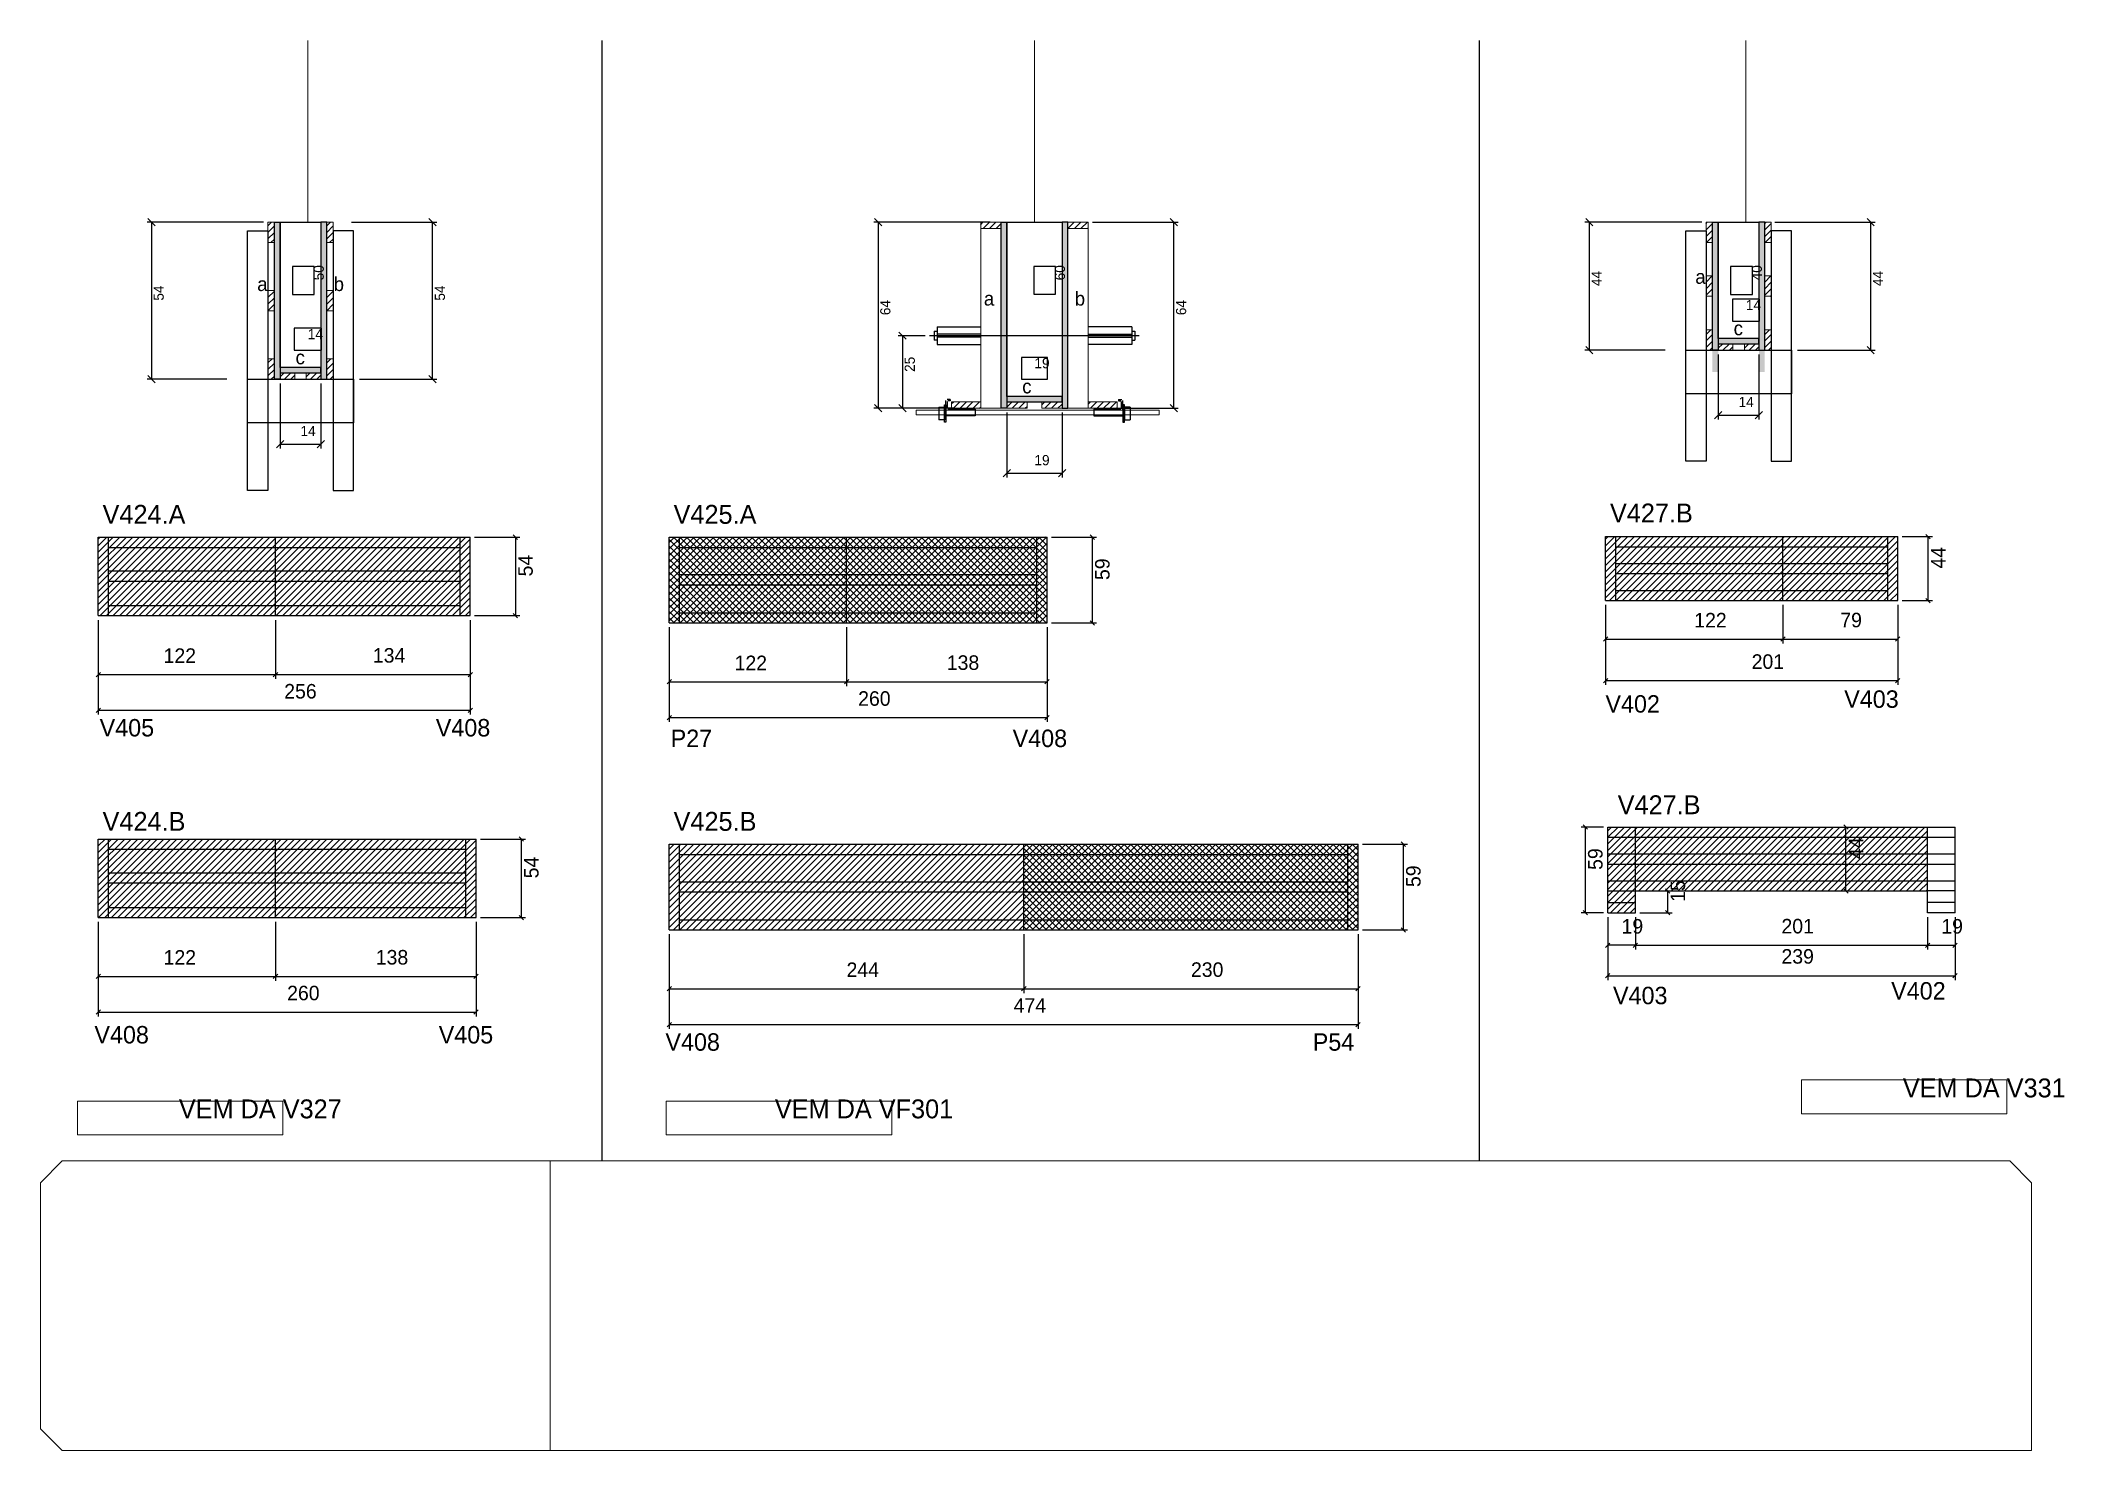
# Model space of a CAD drawing. Header units: metres. Extents: x 7936 to 9329, y 1444 to 2414.
import ezdxf

# ---------------------------------------------------------------- set-up
doc = ezdxf.new("R2010")
doc.units = ezdxf.units.M
for name, color, linetype in [('00 - FELIPE', 7, 'Continuous'), ('5', 7, 'Continuous'), ('CONCRETO', 7, 'Continuous'), ('COTA', 7, 'Continuous'), ('Cota Seção (2x)', 7, 'Continuous'), ('detalhes', 7, 'Continuous'), ('Hachura', 7, 'Continuous'), ('Madeira', 7, 'Continuous'), ('Painéis', 7, 'Continuous'), ('presilha', 7, 'Continuous'), ('REAPROVEITAMENTO', 7, 'Continuous'), ('SARR_2.2x7', 7, 'Continuous'), ('SARR_3.5x7', 7, 'Continuous'), ('SARRAFO DE PRESSAO', 7, 'Continuous'), ('SCO-___-LAJ', 7, 'Continuous'), ('TENSOR', 7, 'Continuous'), ('Texto Seção', 7, 'Continuous')]:
    doc.layers.add(name, color=color, linetype=linetype)

msp = doc.modelspace()

# ---------------------------------------------------------------- hatches: boundary and pattern name
at = {"layer": 'Hachura'}
h = msp.add_hatch(dxfattribs=at)
h.set_pattern_fill('ANSI31')
h.paths.add_polyline_path([(8096.9, 2275.3), (8092.5, 2275.3), (8092.5, 2289.3), (8096.9, 2289.3), (8096.9, 2275.3)])
h = msp.add_hatch(color=7, dxfattribs=at)
h.dxf.hatch_style = 1
h.paths.add_polyline_path([(8100.9, 2289.3), (8096.9, 2289.3), (8096.9, 2181.3), (8100.9, 2181.3), (8100.9, 2289.3)])
h = msp.add_hatch(color=7, dxfattribs=at)
h.dxf.hatch_style = 1
h.paths.add_polyline_path([(8132.9, 2289.3), (8128.9, 2289.3), (8128.9, 2181.3), (8132.9, 2181.3), (8132.9, 2289.3)])
h = msp.add_hatch(dxfattribs=at)
h.set_pattern_fill('ANSI31')
h.paths.add_polyline_path([(8132.9, 2275.3), (8137.3, 2275.3), (8137.3, 2289.3), (8132.9, 2289.3), (8132.9, 2275.3)])
h = msp.add_hatch(dxfattribs=at)
h.set_pattern_fill('ANSI31')
h.paths.add_polyline_path([(8596.9, 2284.9), (8596.9, 2289.3), (8582.9, 2289.3), (8582.9, 2284.9), (8596.9, 2284.9)])
h = msp.add_hatch(color=7, dxfattribs=at)
h.dxf.hatch_style = 1
h.paths.add_polyline_path([(8600.9, 2289.3), (8596.9, 2289.3), (8596.9, 2161.3), (8600.9, 2161.3), (8600.9, 2289.3)])
h = msp.add_hatch(color=7, dxfattribs=at)
h.dxf.hatch_style = 1
h.paths.add_polyline_path([(8642.9, 2289.3), (8638.9, 2289.3), (8638.9, 2161.3), (8642.9, 2161.3), (8642.9, 2289.3)])
h = msp.add_hatch(dxfattribs=at)
h.set_pattern_fill('ANSI31')
h.paths.add_polyline_path([(8642.9, 2284.9), (8642.9, 2289.3), (8656.9, 2289.3), (8656.9, 2284.9), (8642.9, 2284.9)])
h = msp.add_hatch(dxfattribs=at)
h.set_pattern_fill('ANSI31')
h.paths.add_polyline_path([(9086.4, 2275.3), (9082, 2275.3), (9082, 2289.3), (9086.4, 2289.3), (9086.4, 2275.3)])
h = msp.add_hatch(color=7, dxfattribs=at)
h.dxf.hatch_style = 1
h.paths.add_polyline_path([(9090.4, 2289.3), (9086.4, 2289.3), (9086.4, 2186.3), (9090.4, 2186.3), (9090.4, 2289.3)])
h = msp.add_hatch(color=7, dxfattribs=at)
h.dxf.hatch_style = 1
h.paths.add_polyline_path([(9122.4, 2289.3), (9118.4, 2289.3), (9118.4, 2186.3), (9122.4, 2186.3), (9122.4, 2289.3)])
h = msp.add_hatch(dxfattribs=at)
h.set_pattern_fill('ANSI31')
h.paths.add_polyline_path([(9122.4, 2275.3), (9126.8, 2275.3), (9126.8, 2289.3), (9122.4, 2289.3), (9122.4, 2275.3)])
h = msp.add_hatch(dxfattribs=at)
h.set_pattern_fill('ANSI31')
h.paths.add_polyline_path([(8096.9, 2228.3), (8092.5, 2228.3), (8092.5, 2242.3), (8096.9, 2242.3), (8096.9, 2228.3)])
h = msp.add_hatch(dxfattribs=at)
h.set_pattern_fill('ANSI31')
h.paths.add_polyline_path([(8132.9, 2228.3), (8137.3, 2228.3), (8137.3, 2242.3), (8132.9, 2242.3), (8132.9, 2228.3)])
h = msp.add_hatch(dxfattribs=at)
h.set_pattern_fill('ANSI31')
h.paths.add_polyline_path([(9086.4, 2238.3), (9082, 2238.3), (9082, 2252.3), (9086.4, 2252.3), (9086.4, 2238.3)])
h = msp.add_hatch(dxfattribs=at)
h.set_pattern_fill('ANSI31')
h.paths.add_polyline_path([(9122.4, 2238.3), (9126.8, 2238.3), (9126.8, 2252.3), (9122.4, 2252.3), (9122.4, 2238.3)])
h = msp.add_hatch(dxfattribs=at)
h.set_pattern_fill('ANSI31')
h.paths.add_polyline_path([(9086.4, 2201.3), (9082, 2201.3), (9082, 2215.3), (9086.4, 2215.3), (9086.4, 2201.3)])
h = msp.add_hatch(dxfattribs=at)
h.set_pattern_fill('ANSI31')
h.paths.add_polyline_path([(9122.4, 2201.3), (9126.8, 2201.3), (9126.8, 2215.3), (9122.4, 2215.3), (9122.4, 2201.3)])
h = msp.add_hatch(color=7, dxfattribs=at)
h.dxf.hatch_style = 1
h.paths.add_polyline_path([(9118.4, 2205.7), (9118.4, 2209.3), (9090.4, 2209.3), (9090.4, 2205.7), (9118.4, 2205.7)])
h = msp.add_hatch(dxfattribs=at)
h.set_pattern_fill('ANSI31')
h.paths.add_polyline_path([(9090.4, 2201.3), (9090.4, 2205.7), (9100.4, 2205.7), (9100.4, 2201.3), (9090.4, 2201.3)])
h = msp.add_hatch(dxfattribs=at)
h.set_pattern_fill('ANSI31')
h.paths.add_polyline_path([(9118.4, 2201.3), (9118.4, 2205.7), (9108.4, 2205.7), (9108.4, 2201.3), (9118.4, 2201.3)])
h = msp.add_hatch(dxfattribs=at)
h.set_pattern_fill('ANSI31')
h.paths.add_polyline_path([(8096.9, 2181.3), (8092.5, 2181.3), (8092.5, 2195.3), (8096.9, 2195.3), (8096.9, 2181.3)])
h = msp.add_hatch(color=7, dxfattribs=at)
h.dxf.hatch_style = 1
h.paths.add_polyline_path([(8128.9, 2185.7), (8128.9, 2189.3), (8100.9, 2189.3), (8100.9, 2185.7), (8128.9, 2185.7)])
h = msp.add_hatch(dxfattribs=at)
h.set_pattern_fill('ANSI31')
h.paths.add_polyline_path([(8132.9, 2181.3), (8137.3, 2181.3), (8137.3, 2195.3), (8132.9, 2195.3), (8132.9, 2181.3)])
h = msp.add_hatch(dxfattribs=at)
h.set_pattern_fill('ANSI31')
h.paths.add_polyline_path([(8100.9, 2181.3), (8100.9, 2185.7), (8110.9, 2185.7), (8110.9, 2181.3), (8100.9, 2181.3)])
h = msp.add_hatch(dxfattribs=at)
h.set_pattern_fill('ANSI31')
h.paths.add_polyline_path([(8128.9, 2181.3), (8128.9, 2185.7), (8118.9, 2185.7), (8118.9, 2181.3), (8128.9, 2181.3)])
h = msp.add_hatch(dxfattribs=at)
h.set_pattern_fill('ANSI31')
h.paths.add_polyline_path([(8562.9, 2161.3), (8562.9, 2165.7), (8582.9, 2165.7), (8582.9, 2161.3), (8562.9, 2161.3)])
h = msp.add_hatch(color=7, dxfattribs=at)
h.dxf.hatch_style = 1
h.paths.add_polyline_path([(8638.9, 2165.7), (8638.9, 2169.3), (8600.9, 2169.3), (8600.9, 2165.7), (8638.9, 2165.7)])
h = msp.add_hatch(dxfattribs=at)
h.set_pattern_fill('ANSI31')
h.paths.add_polyline_path([(8600.9, 2161.3), (8600.9, 2165.7), (8614.9, 2165.7), (8614.9, 2161.3), (8600.9, 2161.3)])
h = msp.add_hatch(dxfattribs=at)
h.set_pattern_fill('ANSI31')
h.paths.add_polyline_path([(8638.9, 2161.3), (8638.9, 2165.7), (8624.9, 2165.7), (8624.9, 2161.3), (8638.9, 2161.3)])
h = msp.add_hatch(dxfattribs=at)
h.set_pattern_fill('ANSI31')
h.paths.add_polyline_path([(8676.9, 2161.3), (8676.9, 2165.7), (8656.9, 2165.7), (8656.9, 2161.3), (8676.9, 2161.3)])
at = {"layer": 'REAPROVEITAMENTO'}
h = msp.add_hatch(dxfattribs=at)
h.set_pattern_fill('ANSI31')
h.paths.add_polyline_path([(8231.7, 2018.6), (8231.7, 2072.6), (7975.7, 2072.6), (7975.7, 2018.6), (8231.7, 2018.6), (8231.7, 2018.6)])
h = msp.add_hatch(dxfattribs=at)
h.set_pattern_fill('ANSI37')
h.paths.add_polyline_path([(8628.6, 2013.6), (8628.6, 2072.6), (8368.6, 2072.6), (8368.6, 2013.6), (8628.6, 2013.6)])
h = msp.add_hatch(dxfattribs=at)
h.set_pattern_fill('ANSI31')
h.paths.add_polyline_path([(9213.9, 2029), (9213.9, 2073), (9012.9, 2073), (9012.9, 2029), (9213.9, 2029)])
h = msp.add_hatch(dxfattribs=at)
h.set_pattern_fill('ANSI31')
h.paths.add_polyline_path([(9033.4, 1814.2), (9033.4, 1829.2), (9234.4, 1829.2), (9234.4, 1873.2), (9014.4, 1873.2), (9014.4, 1814.2), (9033.4, 1814.2)])
h = msp.add_hatch(dxfattribs=at)
h.set_pattern_fill('ANSI31')
h.paths.add_polyline_path([(8235.7, 1810.9), (8235.7, 1864.9), (7975.7, 1864.9), (7975.7, 1810.9), (8235.7, 1810.9), (8235.7, 1810.9)])
h = msp.add_hatch(dxfattribs=at)
h.set_pattern_fill('ANSI31')
h.paths.add_polyline_path([(8612.6, 1802.4), (8612.6, 1861.4), (8368.6, 1861.4), (8368.6, 1802.4), (8612.6, 1802.4)])
h = msp.add_hatch(dxfattribs=at)
h.set_pattern_fill('ANSI37')
h.paths.add_polyline_path([(8842.6, 1802.4), (8842.6, 1861.4), (8612.6, 1861.4), (8612.6, 1802.4), (8842.6, 1802.4)])

# ---------------------------------------------------------------- linework, layer by layer
at = {"color": 7, "lineweight": 25}
for p, q in [((8552.9, 2217.2), (8552.9, 2205.2)), ((8552.9, 2217.2), (8582.9, 2217.2)), ((8686.9, 2217.2), (8656.9, 2217.2)), ((8686.9, 2217.2), (8686.9, 2205.2)), ((8550.9, 2214.2), (8550.9, 2208.2)), ((8550.9, 2214.2), (8552.9, 2214.2)), ((8552.9, 2208.2), (8550.9, 2208.2)), ((8582.9, 2212.2), (8552.9, 2212.2)), ((8582.9, 2210.2), (8552.9, 2210.2)), ((8552.9, 2205.2), (8582.9, 2205.2)), ((8656.9, 2212.2), (8686.9, 2212.2)), ((8656.9, 2210.2), (8686.9, 2210.2)), ((8686.9, 2205.2), (8656.9, 2205.2)), ((8686.9, 2214.2), (8688.9, 2214.2)), ((8686.9, 2208.2), (8688.9, 2208.2)), ((8688.9, 2214.2), (8688.9, 2208.2))]:
    msp.add_line(p, q, dxfattribs=at)
at = {"layer": '00 - FELIPE', "color": 4, "lineweight": 25}
for p, q in [((9011.4, 1873.2), (8996, 1873.2)), ((8999, 1814.2), (8999, 1873.2)), ((9011.4, 1814.2), (8996, 1814.2)), ((9014.4, 1811.2), (9014.4, 1788.9)), ((9033.4, 1811.2), (9033.4, 1788.9)), ((9033.4, 1811.2), (9033.4, 1788.9)), ((9234.4, 1811.2), (9234.4, 1788.9)), ((9033.4, 1791.9), (9014.4, 1791.9)), ((9033.4, 1791.9), (9234.4, 1791.9))]:
    msp.add_line(p, q, dxfattribs=at)
at = {"layer": '00 - FELIPE', "color": 0, "lineweight": 25}
for p, q in [((9000.5, 1871.7), (8997.5, 1874.7)), ((8997.5, 1815.7), (9000.5, 1812.7)), ((9015.9, 1793.4), (9012.9, 1790.4)), ((9031.9, 1790.4), (9034.9, 1793.4)), ((9034.9, 1793.4), (9031.9, 1790.4)), ((9232.9, 1790.4), (9235.9, 1793.4))]:
    msp.add_line(p, q, dxfattribs=at)
at = {"layer": 'CONCRETO', "color": 251, "lineweight": 25}
for points in [[(8100.9, 2289.3), (8100.9, 2289.3), (8128.9, 2289.3), (8128.9, 2261.3), (8128.9, 2261.3), (8128.9, 2189.3), (8100.9, 2189.3), (8100.9, 2289.3)], [(8600.9, 2289.3), (8600.9, 2289.3), (8638.9, 2289.3), (8638.9, 2261.3), (8638.9, 2261.3), (8638.9, 2169.3), (8600.9, 2169.3), (8600.9, 2289.3)], [(9090.4, 2289.3), (9090.4, 2289.3), (9118.4, 2289.3), (9118.4, 2261.3), (9118.4, 2261.3), (9118.4, 2209.3), (9090.4, 2209.3), (9090.4, 2289.3)]]:
    msp.add_lwpolyline(points, close=True, dxfattribs=at)
at = {"layer": 'COTA', "color": 241, "lineweight": 25}
for p, q in [((8322.3, 2414.3), (8322.3, 1643.5)), ((8925.9, 2414.3), (8925.9, 1643.5))]:
    msp.add_line(p, q, dxfattribs=at)
at = {"layer": 'COTA', "color": 4, "lineweight": 25}
for p, q in [((8089.5, 2289.3), (8009.3, 2289.3)), ((8012.3, 2289.3), (8012.3, 2181.3)), ((8149.9, 2289.3), (8208.8, 2289.3)), ((8205.8, 2181.3), (8205.8, 2289.3)), ((8589.5, 2289.3), (8509.3, 2289.3)), ((8512.3, 2289.3), (8512.3, 2161.3)), ((8659.9, 2289.3), (8718.8, 2289.3)), ((8715.8, 2161.3), (8715.8, 2289.3)), ((9079, 2289.3), (8998.7, 2289.3)), ((9001.7, 2289.3), (9001.7, 2201.3)), ((9129.4, 2289.3), (9198.3, 2289.3)), ((9195.3, 2201.3), (9195.3, 2289.3)), ((8544.6, 2211.2), (8526.1, 2211.2)), ((8529.1, 2211.2), (8529.1, 2161.3)), ((9053.8, 2201.3), (8998.7, 2201.3)), ((9145, 2201.3), (9198.3, 2201.3)), ((9090.4, 2198.3), (9090.4, 2153.6)), ((9118.4, 2198.3), (9118.4, 2153.6)), ((8064.3, 2181.3), (8009.3, 2181.3)), ((8100.9, 2178.3), (8100.9, 2133.6)), ((8128.9, 2178.3), (8128.9, 2133.6)), ((8155.5, 2181.3), (8208.8, 2181.3)), ((8564.3, 2161.3), (8509.3, 2161.3)), ((8544.6, 2161.3), (8526.1, 2161.3)), ((8675.5, 2161.3), (8718.8, 2161.3)), ((8600.9, 2158.3), (8600.9, 2113.6)), ((8638.9, 2158.3), (8638.9, 2113.6)), ((9090.4, 2156.6), (9118.4, 2156.6)), ((8100.9, 2136.6), (8128.9, 2136.6)), ((8600.9, 2116.6), (8638.9, 2116.6)), ((8234.7, 2072.6), (8265.8, 2072.6)), ((8262.8, 2072.6), (8262.8, 2018.6)), ((8631.6, 2072.6), (8662.7, 2072.6)), ((8659.7, 2072.6), (8659.7, 2013.6)), ((9216.9, 2073), (9237.8, 2073)), ((9234.8, 2029), (9234.8, 2073)), ((9012.9, 2026), (9012.9, 1999.5)), ((9012.9, 2026), (9012.9, 1970.9)), ((9134.9, 2026), (9134.9, 1999.5)), ((9134.9, 2026), (9134.9, 1999.5)), ((9213.9, 2026), (9213.9, 1999.5)), ((9213.9, 2026), (9213.9, 1970.9)), ((9216.9, 2029), (9237.8, 2029)), ((7975.7, 2015.6), (7975.7, 1975.1)), ((7975.7, 2015.6), (7975.7, 1950.5)), ((8097.7, 2015.6), (8097.7, 1975.1)), ((8097.7, 2015.6), (8097.7, 1975.1)), ((8231.7, 2015.6), (8231.7, 1975.1)), ((8231.7, 2015.6), (8231.7, 1950.5)), ((8234.7, 2018.6), (8265.8, 2018.6)), ((8368.6, 2010.6), (8368.6, 1970.1)), ((8368.6, 2010.6), (8368.6, 1945.5)), ((8490.6, 2010.6), (8490.6, 1970.1)), ((8490.6, 2010.6), (8490.6, 1970.1)), ((8628.6, 2010.6), (8628.6, 1970.1)), ((8628.6, 2010.6), (8628.6, 1945.5)), ((8631.6, 2013.6), (8662.7, 2013.6)), ((9012.9, 2002.5), (9134.9, 2002.5)), ((9134.9, 2002.5), (9213.9, 2002.5)), ((7975.7, 1978.1), (8097.7, 1978.1)), ((8097.7, 1978.1), (8231.7, 1978.1)), ((8368.6, 1973.1), (8490.6, 1973.1)), ((8490.6, 1973.1), (8628.6, 1973.1)), ((9012.9, 1973.9), (9213.9, 1973.9)), ((7975.7, 1953.5), (8231.7, 1953.5)), ((8368.6, 1948.5), (8628.6, 1948.5)), ((8238.7, 1864.9), (8269.8, 1864.9)), ((8266.8, 1864.9), (8266.8, 1810.9)), ((8845.6, 1861.4), (8876.7, 1861.4)), ((8873.7, 1861.4), (8873.7, 1802.4)), ((8238.7, 1810.9), (8269.8, 1810.9)), ((9014.4, 1811.2), (9014.4, 1767.9)), ((9253.4, 1811.2), (9253.4, 1767.9)), ((7975.7, 1807.9), (7975.7, 1767.4)), ((7975.7, 1807.9), (7975.7, 1742.9)), ((8097.7, 1807.9), (8097.7, 1767.4)), ((8097.7, 1807.9), (8097.7, 1767.4)), ((8235.7, 1807.9), (8235.7, 1767.4)), ((8235.7, 1807.9), (8235.7, 1742.9)), ((8368.6, 1799.4), (8368.6, 1758.9)), ((8368.6, 1799.4), (8368.6, 1734.3)), ((8612.6, 1799.4), (8612.6, 1758.9)), ((8612.6, 1799.4), (8612.6, 1758.9)), ((8842.6, 1799.4), (8842.6, 1758.9)), ((8842.6, 1799.4), (8842.6, 1734.3)), ((8845.6, 1802.4), (8876.7, 1802.4)), ((7975.7, 1770.4), (8097.7, 1770.4)), ((8097.7, 1770.4), (8235.7, 1770.4)), ((9014.4, 1770.9), (9253.4, 1770.9)), ((8368.6, 1761.9), (8612.6, 1761.9)), ((8612.6, 1761.9), (8842.6, 1761.9)), ((7975.7, 1745.9), (8235.7, 1745.9)), ((8368.6, 1737.3), (8842.6, 1737.3))]:
    msp.add_line(p, q, dxfattribs=at)
at = {"layer": 'COTA', "color": 0, "lineweight": 25}
for p, q in [((8264.3, 2071.1), (8261.3, 2074.1)), ((8661.2, 2071.1), (8658.2, 2074.1)), ((9236.3, 2071.5), (9233.3, 2074.5)), ((8261.3, 2020.1), (8264.3, 2017.1)), ((9233.3, 2030.5), (9236.3, 2027.5)), ((8658.2, 2015.1), (8661.2, 2012.1)), ((9014.4, 2004), (9011.4, 2001)), ((9133.4, 2001), (9136.4, 2004)), ((9136.4, 2004), (9133.4, 2001)), ((9212.4, 2001), (9215.4, 2004)), ((7977.2, 1979.6), (7974.2, 1976.6)), ((8096.2, 1976.6), (8099.2, 1979.6)), ((8099.2, 1979.6), (8096.2, 1976.6)), ((8230.2, 1976.6), (8233.2, 1979.6)), ((8370.1, 1974.6), (8367.1, 1971.6)), ((8489.1, 1971.6), (8492.1, 1974.6)), ((8492.1, 1974.6), (8489.1, 1971.6)), ((8627.1, 1971.6), (8630.1, 1974.6)), ((9014.4, 1975.4), (9011.4, 1972.4)), ((9212.4, 1972.4), (9215.4, 1975.4)), ((7977.2, 1955), (7974.2, 1952)), ((8230.2, 1952), (8233.2, 1955)), ((8370.1, 1950), (8367.1, 1947)), ((8627.1, 1947), (8630.1, 1950)), ((8268.3, 1863.4), (8265.3, 1866.4)), ((8875.2, 1859.9), (8872.2, 1862.9)), ((8265.3, 1812.4), (8268.3, 1809.4)), ((8872.2, 1803.9), (8875.2, 1800.9)), ((7977.2, 1771.9), (7974.2, 1768.9)), ((8096.2, 1768.9), (8099.2, 1771.9)), ((8099.2, 1771.9), (8096.2, 1768.9)), ((8234.2, 1768.9), (8237.2, 1771.9)), ((9015.9, 1772.4), (9012.9, 1769.4)), ((9251.9, 1769.4), (9254.9, 1772.4)), ((8370.1, 1763.4), (8367.1, 1760.4)), ((8611.1, 1760.4), (8614.1, 1763.4)), ((8614.1, 1763.4), (8611.1, 1760.4)), ((8841.1, 1760.4), (8844.1, 1763.4)), ((7977.2, 1747.4), (7974.2, 1744.4)), ((8234.2, 1744.4), (8237.2, 1747.4)), ((8370.1, 1738.8), (8367.1, 1735.8)), ((8841.1, 1735.8), (8844.1, 1738.8))]:
    msp.add_line(p, q, dxfattribs=at)
for points in [[(8014.8, 2286.8), (8009.8, 2291.8)], [(8208.3, 2286.8), (8203.3, 2291.8)], [(8514.8, 2286.8), (8509.8, 2291.8)], [(8718.3, 2286.8), (8713.3, 2291.8)], [(9004.2, 2286.8), (8999.2, 2291.8)], [(9197.8, 2286.8), (9192.8, 2291.8)], [(8531.6, 2208.7), (8526.6, 2213.7)], [(8999.2, 2203.8), (9004.2, 2198.8)], [(9192.8, 2203.8), (9197.8, 2198.8)], [(8009.8, 2183.8), (8014.8, 2178.8)], [(8203.3, 2183.8), (8208.3, 2178.8)], [(8509.8, 2163.8), (8514.8, 2158.8)], [(8526.6, 2163.8), (8531.6, 2158.8)], [(8713.3, 2163.8), (8718.3, 2158.8)], [(9092.9, 2159.1), (9087.9, 2154.1)], [(9115.9, 2154.1), (9120.9, 2159.1)], [(8103.4, 2139.1), (8098.4, 2134.1)], [(8126.4, 2134.1), (8131.4, 2139.1)], [(8603.4, 2119.1), (8598.4, 2114.1)], [(8636.4, 2114.1), (8641.4, 2119.1)]]:
    msp.add_lwpolyline(points, dxfattribs=at)
at = {"layer": 'Cota Seção (2x)', "color": 180, "lineweight": 25}
for p, q in [((8124.4, 2258.9), (8109.4, 2258.9)), ((8109.4, 2258.9), (8109.4, 2239.6)), ((8124.4, 2239.6), (8124.4, 2258.9)), ((8634.4, 2258.8), (8619.4, 2258.8)), ((8619.4, 2258.8), (8619.4, 2239.8)), ((8634.4, 2239.8), (8634.4, 2258.8)), ((9113.9, 2258.9), (9098.9, 2258.9)), ((9098.9, 2258.9), (9098.9, 2239.6)), ((9113.9, 2239.6), (9113.9, 2258.9)), ((8109.4, 2239.6), (8124.4, 2239.6)), ((8619.4, 2239.8), (8634.4, 2239.8)), ((9098.9, 2239.6), (9113.9, 2239.6)), ((9118.7, 2236.3), (9100.1, 2236.3)), ((9100.1, 2236.3), (9100.1, 2221.3)), ((9118.7, 2221.3), (9118.7, 2236.3)), ((8129.3, 2216.3), (8110.6, 2216.3)), ((8110.6, 2216.3), (8110.6, 2201.3)), ((8129.3, 2201.3), (8129.3, 2216.3)), ((9100.1, 2221.3), (9118.7, 2221.3)), ((8110.6, 2201.3), (8129.3, 2201.3)), ((8628.9, 2196.3), (8610.9, 2196.3)), ((8610.9, 2196.3), (8610.9, 2181.3)), ((8628.9, 2181.3), (8628.9, 2196.3)), ((8610.9, 2181.3), (8628.9, 2181.3))]:
    msp.add_line(p, q, dxfattribs=at)
at = {"layer": 'Madeira', "color": 126, "lineweight": 18}
for points in [[(8096.9, 2275.3), (8092.5, 2275.3), (8092.5, 2289.3), (8096.9, 2289.3)], [(8132.9, 2275.3), (8137.3, 2275.3), (8137.3, 2289.3), (8132.9, 2289.3)], [(8596.9, 2284.9), (8596.9, 2289.3), (8582.9, 2289.3), (8582.9, 2284.9)], [(8596.9, 2289.3), (8582.9, 2289.3), (8582.9, 2161.3), (8596.9, 2161.3)], [(8642.9, 2284.9), (8642.9, 2289.3), (8656.9, 2289.3), (8656.9, 2284.9)], [(8642.9, 2289.3), (8656.9, 2289.3), (8656.9, 2161.3), (8642.9, 2161.3)], [(9086.4, 2275.3), (9082, 2275.3), (9082, 2289.3), (9086.4, 2289.3)], [(9122.4, 2275.3), (9126.8, 2275.3), (9126.8, 2289.3), (9122.4, 2289.3)], [(8096.9, 2228.3), (8092.5, 2228.3), (8092.5, 2242.3), (8096.9, 2242.3)], [(8132.9, 2228.3), (8137.3, 2228.3), (8137.3, 2242.3), (8132.9, 2242.3)], [(9086.4, 2238.3), (9082, 2238.3), (9082, 2252.3), (9086.4, 2252.3)], [(9122.4, 2238.3), (9126.8, 2238.3), (9126.8, 2252.3), (9122.4, 2252.3)], [(9086.4, 2201.3), (9082, 2201.3), (9082, 2215.3), (9086.4, 2215.3)], [(9122.4, 2201.3), (9126.8, 2201.3), (9126.8, 2215.3), (9122.4, 2215.3)], [(9090.4, 2201.3), (9090.4, 2205.7), (9100.4, 2205.7), (9100.4, 2201.3)], [(9118.4, 2201.3), (9118.4, 2205.7), (9108.4, 2205.7), (9108.4, 2201.3)], [(8096.9, 2181.3), (8092.5, 2181.3), (8092.5, 2195.3), (8096.9, 2195.3)], [(8132.9, 2181.3), (8137.3, 2181.3), (8137.3, 2195.3), (8132.9, 2195.3)], [(8100.9, 2181.3), (8100.9, 2185.7), (8110.9, 2185.7), (8110.9, 2181.3)], [(8128.9, 2181.3), (8128.9, 2185.7), (8118.9, 2185.7), (8118.9, 2181.3)], [(8562.9, 2161.3), (8562.9, 2165.7), (8582.9, 2165.7), (8582.9, 2161.3)], [(8600.9, 2161.3), (8600.9, 2165.7), (8614.9, 2165.7), (8614.9, 2161.3)], [(8638.9, 2161.3), (8638.9, 2165.7), (8624.9, 2165.7), (8624.9, 2161.3)], [(8676.9, 2161.3), (8676.9, 2165.7), (8656.9, 2165.7), (8656.9, 2161.3)]]:
    msp.add_lwpolyline(points, close=True, dxfattribs=at)
at = {"layer": 'Painéis', "color": 200, "lineweight": 25}
for p, q in [((7975.7, 2072.6), (8231.7, 2072.6)), ((7975.7, 2018.6), (7975.7, 2072.6)), ((8097.7, 2018.6), (8097.7, 2072.6)), ((8231.7, 2018.6), (8231.7, 2072.6)), ((8368.6, 2072.6), (8628.6, 2072.6)), ((8368.6, 2013.6), (8368.6, 2072.6)), ((8490.6, 2013.6), (8490.6, 2072.6)), ((8628.6, 2013.6), (8628.6, 2072.6)), ((9012.9, 2073), (9213.9, 2073)), ((9012.9, 2029), (9012.9, 2073)), ((9134.9, 2029), (9134.9, 2073)), ((9213.9, 2029), (9213.9, 2073)), ((9012.9, 2029), (9213.9, 2029)), ((7975.7, 2018.6), (8231.7, 2018.6)), ((8368.6, 2013.6), (8628.6, 2013.6)), ((9014.4, 1873.2), (9253.4, 1873.2)), ((9014.4, 1814.2), (9014.4, 1873.2)), ((9033.4, 1814.2), (9033.4, 1873.2)), ((9234.4, 1814.2), (9234.4, 1873.2)), ((9253.4, 1814.2), (9253.4, 1873.2)), ((7975.7, 1864.9), (8235.7, 1864.9)), ((7975.7, 1810.9), (7975.7, 1864.9)), ((8097.7, 1810.9), (8097.7, 1864.9)), ((8235.7, 1810.9), (8235.7, 1864.9)), ((8368.6, 1861.4), (8842.6, 1861.4)), ((8368.6, 1802.4), (8368.6, 1861.4)), ((8612.6, 1802.4), (8612.6, 1861.4)), ((8842.6, 1802.4), (8842.6, 1861.4)), ((9033.4, 1829.2), (9234.4, 1829.2)), ((7975.7, 1810.9), (8235.7, 1810.9)), ((9014.4, 1814.2), (9033.4, 1814.2)), ((9253.4, 1814.2), (9234.4, 1814.2)), ((8368.6, 1802.4), (8842.6, 1802.4))]:
    msp.add_line(p, q, dxfattribs=at)
at = {"layer": 'Painéis', "color": 4, "lineweight": 25}
for p, q in [((9160.4, 1873.2), (9181.3, 1873.2)), ((9178.3, 1829.2), (9178.3, 1873.2)), ((9036.4, 1829.2), (9058.7, 1829.2)), ((9055.7, 1814.2), (9055.7, 1829.2)), ((9160.4, 1829.2), (9181.3, 1829.2)), ((9036.4, 1814.2), (9058.7, 1814.2)), ((9234.4, 1811.2), (9234.4, 1788.9)), ((9253.4, 1811.2), (9253.4, 1788.9)), ((9234.4, 1791.9), (9253.4, 1791.9))]:
    msp.add_line(p, q, dxfattribs=at)
at = {"layer": 'Painéis', "color": 0, "lineweight": 25}
for p, q in [((9179.8, 1871.7), (9176.8, 1874.7)), ((9057.2, 1827.7), (9054.2, 1830.7)), ((9176.8, 1830.7), (9179.8, 1827.7)), ((9054.2, 1815.7), (9057.2, 1812.7)), ((9235.9, 1793.4), (9232.9, 1790.4)), ((9251.9, 1790.4), (9254.9, 1793.4))]:
    msp.add_line(p, q, dxfattribs=at)
at = {"layer": 'Painéis', "color": 200, "lineweight": 25}
for points in [[(8096.9, 2289.3), (8100.9, 2289.3), (8100.9, 2181.3), (8096.9, 2181.3)], [(8132.9, 2289.3), (8128.9, 2289.3), (8128.9, 2181.3), (8132.9, 2181.3)], [(8596.9, 2289.3), (8600.9, 2289.3), (8600.9, 2161.3), (8596.9, 2161.3)], [(8642.9, 2289.3), (8638.9, 2289.3), (8638.9, 2161.3), (8642.9, 2161.3)], [(9086.4, 2289.3), (9090.4, 2289.3), (9090.4, 2201.3), (9086.4, 2201.3)], [(9122.4, 2289.3), (9118.4, 2289.3), (9118.4, 2201.3), (9122.4, 2201.3)], [(9118.4, 2205.7), (9118.4, 2209.3), (9090.4, 2209.3), (9090.4, 2205.7)], [(8128.9, 2185.7), (8128.9, 2189.3), (8100.9, 2189.3), (8100.9, 2185.7)], [(8638.9, 2165.7), (8638.9, 2169.3), (8600.9, 2169.3), (8600.9, 2165.7)]]:
    msp.add_lwpolyline(points, close=True, dxfattribs=at)
at = {"layer": 'presilha', "color": 1, "lineweight": 25}
for p, q in [((8554, 2162), (8558, 2162)), ((8554, 2162), (8554, 2153.3)), ((8558, 2163.6), (8559, 2163.6)), ((8558, 2151.6), (8558, 2163.6)), ((8558, 2162), (8558, 2153.3)), ((8559, 2160.4), (8559, 2166.6)), ((8559, 2163.6), (8559, 2151.6)), ((8562, 2167.3), (8559.8, 2167.3)), ((8560, 2161), (8560, 2165.9)), ((8562, 2166.3), (8560.4, 2166.3)), ((8579, 2160.6), (8560.4, 2160.6)), ((8562, 2167.3), (8562, 2166.3)), ((8579, 2160.6), (8579, 2156)), ((8660.8, 2160.6), (8660.8, 2156)), ((8660.8, 2160.6), (8679.4, 2160.6)), ((8677.8, 2167.3), (8677.8, 2166.3)), ((8677.8, 2167.3), (8680, 2167.3)), ((8677.8, 2166.3), (8679.4, 2166.3)), ((8679.8, 2161), (8679.8, 2165.9)), ((8680.8, 2160.4), (8680.8, 2166.6)), ((8681.8, 2163.6), (8680.8, 2163.6)), ((8680.8, 2163.6), (8680.8, 2151.6)), ((8681.8, 2151.6), (8681.8, 2163.6)), ((8685.8, 2162), (8681.8, 2162)), ((8681.8, 2162), (8681.8, 2153.3)), ((8685.8, 2162), (8685.8, 2153.3)), ((8558, 2153.3), (8554, 2153.3)), ((8559, 2151.6), (8558, 2151.6)), ((8579, 2156), (8559, 2156)), ((8660.8, 2156), (8680.8, 2156)), ((8680.8, 2151.6), (8681.8, 2151.6)), ((8681.8, 2153.3), (8685.8, 2153.3))]:
    msp.add_line(p, q, dxfattribs=at)
at = {"layer": 'SARR_2.2x7', "color": 40, "lineweight": 25}
for p, q in [((7982.7, 2018.6), (7982.7, 2072.6)), ((7982.7, 2065.6), (8097.7, 2065.6)), ((8097.7, 2065.6), (8224.7, 2065.6)), ((8224.7, 2018.6), (8224.7, 2072.6)), ((8375.6, 2013.6), (8375.6, 2072.6)), ((8375.6, 2065.6), (8490.6, 2065.6)), ((8490.6, 2065.6), (8621.6, 2065.6)), ((8621.6, 2013.6), (8621.6, 2072.6)), ((9019.9, 2029), (9019.9, 2073)), ((9019.9, 2066), (9134.9, 2066)), ((9134.9, 2066), (9207, 2066)), ((9207, 2029), (9207, 2073)), ((7982.7, 2049.4), (8097.7, 2049.4)), ((8097.7, 2049.4), (8224.7, 2049.4)), ((9019.9, 2054.5), (9134.9, 2054.5)), ((9019.9, 2047.5), (9134.9, 2047.5)), ((9134.9, 2054.5), (9207, 2054.5)), ((9134.9, 2047.5), (9207, 2047.5)), ((7982.7, 2042.4), (8097.7, 2042.4)), ((8097.7, 2042.4), (8224.7, 2042.4)), ((8375.6, 2046.8), (8490.6, 2046.8)), ((8375.6, 2039.8), (8490.6, 2039.8)), ((8490.6, 2046.8), (8621.6, 2046.8)), ((8490.6, 2039.8), (8621.6, 2039.8)), ((9019.9, 2036), (9134.9, 2036)), ((9134.9, 2036), (9207, 2036)), ((7982.7, 2025.6), (8097.7, 2025.6)), ((8097.7, 2025.6), (8224.7, 2025.6)), ((8375.6, 2020.6), (8490.6, 2020.6)), ((8490.6, 2020.6), (8621.6, 2020.6)), ((9014.4, 1866.2), (9253.4, 1866.2)), ((7982.7, 1810.9), (7982.7, 1864.9)), ((7982.7, 1857.9), (8097.7, 1857.9)), ((8097.7, 1857.9), (8228.7, 1857.9)), ((8228.7, 1810.9), (8228.7, 1864.9)), ((8375.6, 1802.4), (8375.6, 1861.4)), ((8375.6, 1854.4), (8612.6, 1854.4)), ((8612.6, 1854.4), (8835.6, 1854.4)), ((8835.6, 1802.4), (8835.6, 1861.4)), ((9014.4, 1854.7), (9253.4, 1854.7)), ((7982.7, 1841.7), (8097.7, 1841.7)), ((8097.7, 1841.7), (8228.7, 1841.7)), ((9014.4, 1847.7), (9253.4, 1847.7)), ((7982.7, 1834.7), (8097.7, 1834.7)), ((8097.7, 1834.7), (8228.7, 1834.7)), ((8375.6, 1835.6), (8612.6, 1835.6)), ((8375.6, 1828.6), (8612.6, 1828.6)), ((8612.6, 1835.6), (8835.6, 1835.6)), ((8612.6, 1828.6), (8835.6, 1828.6)), ((9014.4, 1836.2), (9253.4, 1836.2)), ((9014.4, 1829.2), (9033.4, 1829.2)), ((9253.4, 1829.2), (9234.4, 1829.2)), ((7982.7, 1817.9), (8097.7, 1817.9)), ((8097.7, 1817.9), (8228.7, 1817.9)), ((9014.4, 1821.2), (9033.4, 1821.2)), ((9253.4, 1821.2), (9234.4, 1821.2)), ((8375.6, 1809.4), (8612.6, 1809.4)), ((8612.6, 1809.4), (8835.6, 1809.4))]:
    msp.add_line(p, q, dxfattribs=at)
at = {"layer": 'SARR_3.5x7', "color": 81, "lineweight": 25}
for points in [[(8078.5, 2283.3), (8092.5, 2283.3), (8092.5, 2104.8), (8078.5, 2104.8)], [(8151.3, 2283.3), (8137.3, 2283.3), (8137.3, 2104.8), (8151.3, 2104.8)], [(9068, 2283.3), (9082, 2283.3), (9082, 2124.8), (9068, 2124.8)], [(9140.8, 2283.3), (9126.8, 2283.3), (9126.8, 2124.8), (9140.8, 2124.8)], [(9068, 2201.3), (9140.8, 2201.3), (9140.8, 2171.2), (9068, 2171.2)], [(8078.5, 2181.3), (8151.3, 2181.3), (8151.3, 2151.2), (8078.5, 2151.2)]]:
    msp.add_lwpolyline(points, close=True, dxfattribs=at)
at = {"layer": 'SARRAFO DE PRESSAO', "color": 30, "lineweight": 9}
msp.add_line((8286.6, 1444.3), (8286.6, 1643.5), dxfattribs=at)
msp.add_lwpolyline([(9306, 1444.3), (9306, 1628.5), (9291, 1643.5), (7951, 1643.5), (7936, 1628.5), (7936, 1459.3), (7951, 1444.3), (9306, 1444.3)], dxfattribs=at)
at = {"layer": 'SCO-___-LAJ', "color": 1, "lineweight": 0}
msp.add_lwpolyline([(8538.5, 2159.9), (8705.8, 2159.9), (8705.8, 2156.7), (8538.5, 2156.7)], close=True, dxfattribs=at)
at = {"layer": 'TENSOR', "color": 3, "lineweight": 25}
msp.add_line((8691.9, 2211.2), (8547.6, 2211.2), dxfattribs=at)
at = {"layer": 'Texto Seção', "color": 252, "lineweight": 15}
for p, q in [((8119.9, 2289.3), (8119.9, 2414.3)), ((8619.9, 2289.3), (8619.9, 2414.3)), ((9109.4, 2289.3), (9109.4, 2414.3))]:
    msp.add_line(p, q, dxfattribs=at)
at = {"layer": 'Texto Seção', "color": 7, "lineweight": 15}
for points in [[(9147.6, 1699.2), (9289, 1699.2), (9289, 1676), (9147.6, 1676)], [(7961.4, 1684.7), (8102.8, 1684.7), (8102.8, 1661.5), (7961.4, 1661.5)], [(8366.5, 1684.7), (8521.8, 1684.7), (8521.8, 1661.5), (8366.5, 1661.5)]]:
    msp.add_lwpolyline(points, close=True, dxfattribs=at)

# ---------------------------------------------------------------- texts
at = {"layer": '00 - FELIPE', "color": 240, "lineweight": 25}
msp.add_text('59', height=10, rotation=90, dxfattribs=at).set_placement((9010.8, 1843.7))
for s, p in [('19', (9023.9, 1799.9)), ('201', (9133.9, 1800))]:
    msp.add_text(s, height=10, dxfattribs=at).set_placement(p)
at = {"layer": '5', "color": 5, "lineweight": 25}
for s, p in [('V402', (9012.8, 1951.9)), ('V403', (9177.1, 1955.2)), ('V405', (7976.7, 1935.5)), ('V408', (8208, 1935.5)), ('P27', (8369.6, 1928.2)), ('V408', (8604.9, 1928.2)), ('V403', (9018, 1751.3)), ('V402', (9209.4, 1754.5)), ('V408', (7973.1, 1724.3)), ('V405', (8210, 1724.3)), ('V408', (8366, 1719.3)), ('P54', (8811.4, 1719.3))]:
    msp.add_text(s, height=12, rotation=0, dxfattribs=at).set_placement(p)
at = {"layer": 'COTA', "color": 1, "lineweight": 25}
for s, p in [('54', (8020.8, 2235.3)), ('54', (8214.3, 2235.3)), ('44', (9010.2, 2245.3)), ('44', (9203.8, 2245.3)), ('64', (8520.8, 2225.3)), ('64', (8724.3, 2225.3)), ('25', (8537.6, 2186.3))]:
    msp.add_text(s, height=7, rotation=90, dxfattribs=at).set_placement(p)
for s, p in [('14', (9104.4, 2162.1)), ('14', (8114.9, 2142.1)), ('19', (8619.9, 2122.1))]:
    msp.add_text(s, height=7, dxfattribs=at).set_placement(p)
at = {"layer": 'COTA', "color": 240, "lineweight": 25}
for s, p in [('44', (9246.8, 2051)), ('54', (8274.7, 2045.6)), ('59', (8671.6, 2043.1)), ('54', (8278.7, 1837.9)), ('59', (8885.6, 1831.9))]:
    msp.add_text(s, height=10, rotation=90, dxfattribs=at).set_placement(p)
for s, p in [('122', (9073.9, 2010.5)), ('79', (9174.4, 2010.6)), ('122', (8020.7, 1986.1)), ('134', (8164.7, 1986.3)), ('201', (9113.4, 1982)), ('122', (8413.6, 1981.1)), ('138', (8559.6, 1981.3)), ('256', (8103.7, 1961.6)), ('260', (8498.6, 1956.6)), ('122', (8020.7, 1778.5)), ('138', (8166.7, 1778.6)), ('239', (9133.9, 1779.2)), ('244', (8490.6, 1770)), ('230', (8727.6, 1770.1)), ('260', (8105.7, 1754)), ('474', (8605.6, 1745.4))]:
    msp.add_text(s, height=10, dxfattribs=at).set_placement(p)
at = {"layer": 'Cota Seção (2x)', "color": 1, "lineweight": 25}
for s, p in [('50', (8130.9, 2249.3)), ('60', (8640.9, 2249.3)), ('40', (9120.4, 2249.3))]:
    msp.add_text(s, height=7, rotation=90, dxfattribs=at).set_placement(p)
for s, p in [('14', (9109.4, 2228.8)), ('14', (8119.9, 2208.8)), ('19', (8619.9, 2188.8))]:
    msp.add_text(s, height=7, dxfattribs=at).set_placement(p)
at = {"layer": 'detalhes', "color": 4, "lineweight": 25}
for s, p in [('a', (8085.1, 2241.9)), ('b', (8137.7, 2241.9)), ('a', (9074.6, 2246.9)), ('a', (8585.1, 2231.9)), ('b', (8647.6, 2231.9)), ('c', (9101, 2211.5)), ('c', (8111.5, 2191.5)), ('c', (8611.5, 2171.5))]:
    msp.add_text(s, height=9.6, dxfattribs=at).set_placement(p)
at = {"layer": 'Painéis', "color": 240, "lineweight": 25}
for s, p in [('44', (9190.2, 1851.2)), ('15', (9067.6, 1821.7))]:
    msp.add_text(s, height=10, rotation=90, dxfattribs=at).set_placement(p)
msp.add_text('19', height=10, dxfattribs=at).set_placement((9243.9, 1799.9))
at = {"layer": 'Texto Seção', "color": 7, "lineweight": 15}
for s, p in [('V424.A', (7978.7, 2081.8)), ('V425.A', (8371.6, 2081.8)), ('V427.B', (9015.9, 2082.7)), ('V427.B', (9021.2, 1882)), ('V424.B', (7978.7, 1870.6)), ('V425.B', (8371.6, 1870.6)), ('VEM DA V331', (9217.4, 1687.2)), ('VEM DA V327', (8031.2, 1672.8)), ('VEM DA VF301', (8441.3, 1672.8))]:
    msp.add_text(s, height=13, dxfattribs=at).set_placement(p)

doc.saveas('drawing.dxf')
